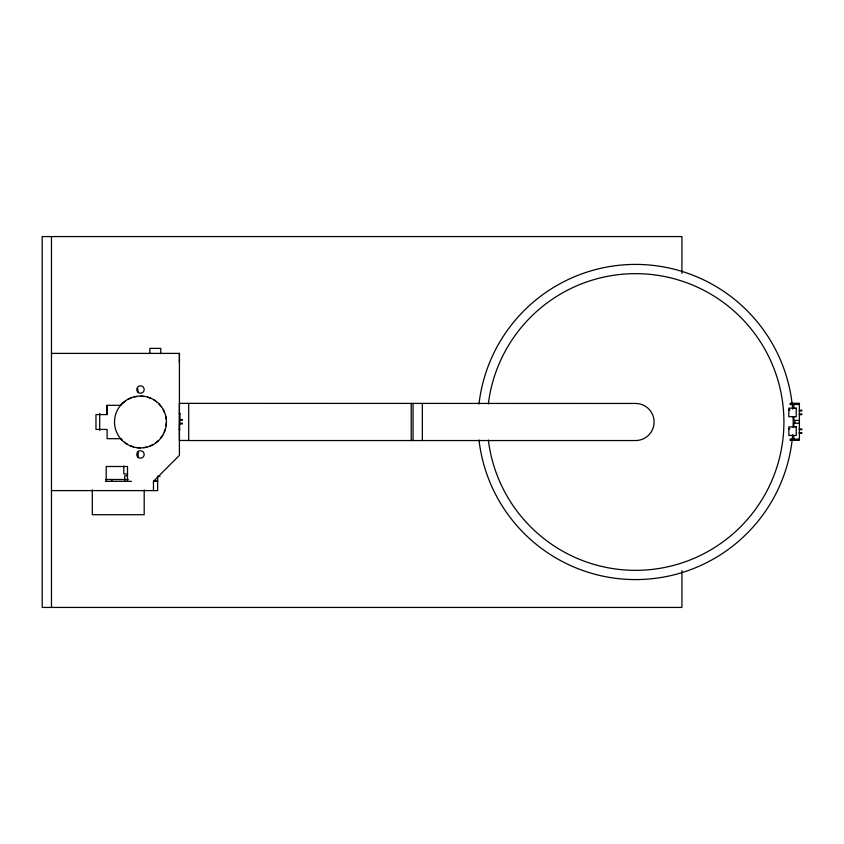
<?xml version="1.0" encoding="UTF-8"?>
<svg xmlns="http://www.w3.org/2000/svg" width="844" height="844" viewBox="0 0 844 844"><rect width="100%" height="100%" fill="white"/><g stroke="black" fill="none" stroke-linecap="round" stroke-linejoin="round"><path stroke-width="1.27" d="M122.116 440.357L120.84 438.69L107.104 438.69L107.104 429.417L95.973 429.417L95.973 414.583L107.104 414.583L107.104 405.31L120.84 405.31L122.116 403.643M149.873 353.583L149.873 348.393L160.75 348.393L160.75 353.583M51.473 353.393L179.413 353.393L179.413 455.38L153.46 481.333L153.46 490.607M165.403 429.09L164.105 432.212M165.941 425.745L166.384 422.39M162.723 435.293L160.666 437.973M122.433 403.4L125.123 401.343M158.524 440.6L155.834 442.657M179.413 430.218L179.951 413.739L179.413 413.201M127.866 399.37L130.989 398.073M153.091 444.63L149.979 445.927M134.154 396.87L137.509 396.427M146.803 447.13L143.448 447.573M140.874 396.089L144.218 396.532M140.083 447.911L136.728 447.468M137.699 388.62L138.131 392.534M188.687 403.369L188.687 440.547L635.574 440.547A18.547 18.547 0 0 0 654.111 422A18.547 18.547 0 0 0 635.574 403.453L179.413 403.369L179.413 440.462L188.687 440.462M789.995 403.263L799.395 403.263L799.395 440.346L789.995 440.346M789.995 404.466L799.395 404.466M788.823 410.026L789.931 410.026M799.205 410.216L801.8 410.216L801.8 410.954L799.205 410.954M179.413 413.739L179.951 413.739M799.205 413.919L801.8 413.919L801.8 414.668L799.205 414.668M179.761 419.479L182.367 419.479L182.367 420.228L179.761 420.228M799.395 420.407L793.824 420.407L793.824 416.704M179.761 423.192L182.367 423.192L182.367 423.931L179.761 423.931M799.395 423.192L793.824 423.192L793.824 426.895M788.823 428.752L789.931 428.752M799.205 428.942L801.8 428.942L801.8 429.68L799.205 429.68M179.413 429.68L179.951 429.68M799.205 432.645L801.8 432.645L801.8 433.394L799.205 433.394M789.995 439.144L799.395 439.144M126.505 473.917L123.794 473.917L123.794 466.046M127.18 475.773L124.733 475.773L124.68 481.333M157.459 476.607L160.065 476.332M105.827 479.487L128.193 479.487M154.315 481.059L157.649 481.059M105.669 481.333L131.527 481.333M153.46 481.333L157.649 481.333M51.473 490.607L157.649 490.607L157.649 476.111M147.563 397.081L150.686 398.368M133.394 446.919L130.271 445.632M153.777 399.761L156.457 401.818M127.18 444.239L124.501 442.182M159.073 403.959L161.13 406.639M121.884 440.041L120.776 438.69M163.114 409.382L164.401 412.505M165.603 415.67L166.046 419.025M794.848 420.407L794.848 423.192M793.824 404.466L793.824 408.169M793.824 435.43L793.824 439.144M681.931 273.393L681.931 236.573L42.2 236.573L42.2 607.427L681.931 607.427L681.931 570.607M422.327 403.453L422.327 440.547M413.054 403.453L413.054 440.547M411.207 403.453L411.207 440.547M179.413 353.393L179.413 362.667M144.197 489.921L144.197 514.713L92.302 514.713L92.302 489.921M138.131 451.255L138.131 457.786M127.497 481.333L127.497 466.489L106.196 466.489L106.196 481.333M111.809 479.487L111.809 481.333M107.104 405.31L107.104 414.583M99.687 413.454L99.687 430.377M51.473 236.573L51.473 607.427M488.338 403.928A148.344 148.344 0 0 1 714.91 296.655A148.344 148.344 0 0 1 714.91 547.345A148.344 148.344 0 0 1 488.338 440.072M793.107 416.883A157.617 157.617 0 0 1 793.107 427.117M792.664 434.839A157.617 157.617 0 0 1 478.991 439.998M478.991 404.002A157.617 157.617 0 0 1 792.664 409.161M796.24 408.169L788.823 408.169L788.823 416.704L796.24 416.704L796.24 408.169M796.24 426.895L788.823 426.895L788.823 435.43L796.24 435.43L796.24 426.895M126.822 444.081A25.964 25.964 0 0 0 166.426 422.791A25.964 25.964 0 0 0 128.183 399.138A25.964 25.964 0 0 0 126.822 444.081M138.194 457.374A3.714 3.714 0 0 0 144.155 454.958A3.714 3.714 0 0 0 139.081 451.012A3.714 3.714 0 0 0 138.194 457.374M138.427 392.639A3.714 3.714 0 0 0 144.176 389.791A3.714 3.714 0 0 0 138.827 386.225A3.714 3.714 0 0 0 138.427 392.639"/></g></svg>
